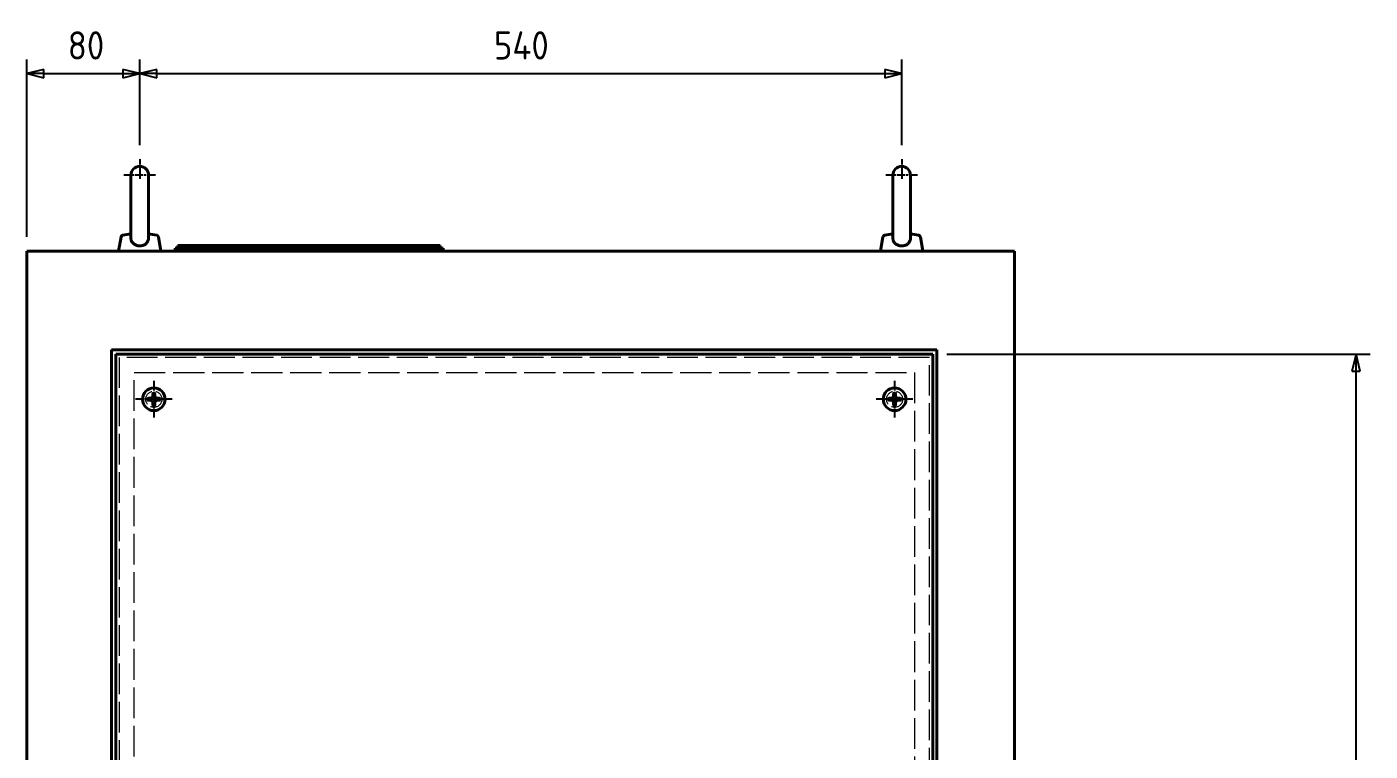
# Model space of a CAD drawing. Header units: millimetres. Extents: x 0 to 8410, y 0 to 5940.
# Drawn here: x 3734 to 4686, y 3382 to 3894 of the extents above; entities that cross this region are included whole.
import ezdxf

# ---------------------------------------------------------------- set-up
doc = ezdxf.new("R2010")
doc.units = ezdxf.units.MM
doc.header["$LTSCALE"] = 10
doc.linetypes.add('CHAIN', pattern=[0.3543, 0.2362, -0.0295, 0.0591, -0.0295])
doc.linetypes.add('DASHED', pattern=[0.2067, 0.1654, -0.0413])
doc.layers.get('0').update_dxf_attribs({"color": 3, "lineweight": 25})
for name, color, linetype, lineweight in [('가려진 것(ISO)', 2, 'DASHED', 18), ('가시적인 것(ISO)', 3, 'Continuous', 40), ('중심 표식(ISO)', 1, 'Continuous', 25), ('치수(ISO)', 2, 'Continuous', 25)]:
    doc.layers.add(name, color=color, linetype=linetype, lineweight=lineweight)
doc.styles.add('치수 텍스트_PSTEK_POSCO', font='isocp.shx')
doc.dimstyles.new('치수_PSTEK_POSCO', dxfattribs={"dimscale": 10, "dimtxt": 2, "dimasz": 1.2, "dimexe": 1, "dimexo": 1, "dimgap": 1, "dimtad": 1, "dimrnd": 1e-08, "dimdsep": 46, "dimtxsty": '치수 텍스트_PSTEK_POSCO', "dimblk": 'Filled-2', "dimcen": 0.09, "dimdle": 10, "dimclrd": 7, "dimclre": 7, "dimclrt": 2, "dimadec": 1, "dimazin": 2, "dimtfac": 1, "dimtmove": 0, "dimatfit": 3, "dimfxl": 0, "dimtolj": 1, "dimlwd": -1, "dimlwe": -1, "dimarcsym": 0})

# ---------------------------------------------------------------- blocks, each defined once
blk = doc.blocks.new('Filled-2')
at = {"color": 0}
for p, q in [((0, 0), (-1, 0.25)), ((-1, 0.25), (-1, -0.25)), ((-1, 0), (0, 0)), ((-1, -0.25), (0, 0))]:
    blk.add_line(p, q, dxfattribs=at)
at = {"color": 0, "flags": 128}
blk.add_lwpolyline([(-1, -0.25), (0, 0)], dxfattribs=at)
at = {"color": 0}
blk.add_solid([(-1, -0.25), (0, 0), (-1, 0.25), (-1, -0.25)], dxfattribs=at)
blk = doc.blocks.new('*D74')
at = {"layer": 'Defpoints', "color": 0}
for p in [(4375.98, 3662.69), (4675.98, 3662.69), (4375.98, 1868.69)]:
    blk.add_point(p, dxfattribs=at)
at = {"layer": '치수(ISO)', "color": 7}
for p, q in [((4385.98, 3662.69), (4685.98, 3662.69)), ((4675.98, 1880.69), (4675.98, 3650.69)), ((4385.98, 1868.69), (4685.98, 1868.69))]:
    blk.add_line(p, q, dxfattribs=at)
at = {"layer": '치수(ISO)', "color": 7, "xscale": 12.00000047683716, "yscale": 12.00000047683716, "zscale": 12.00000047683716}
for p, rotation in [((4675.98, 3662.69), 90), ((4675.98, 1868.69), 270)]:
    blk.add_blockref('Filled-2', p, dxfattribs=dict(at, rotation=rotation))
at = {"layer": '치수(ISO)', "color": 2, "insert": (4655.98, 2821.66), "char_height": 20, "attachment_point": 4, "rotation": 90, "style": '치수 텍스트_PSTEK_POSCO'}
blk.add_mtext('\\A1;1794', dxfattribs=at)
blk = doc.blocks.new('*D92')
at = {"layer": 'Defpoints', "color": 0}
for p in [(3813.98, 3861.33), (3813.98, 3800.69), (3733.98, 3735.69)]:
    blk.add_point(p, dxfattribs=at)
at = {"layer": '치수(ISO)', "color": 7}
for p, q in [((3733.98, 3745.69), (3733.98, 3871.33)), ((3813.98, 3810.69), (3813.98, 3871.33)), ((3745.98, 3861.33), (3801.98, 3861.33))]:
    blk.add_line(p, q, dxfattribs=at)
at = {"layer": '치수(ISO)', "color": 7, "xscale": 12.00000047683716, "yscale": 12.00000047683716, "zscale": 12.00000047683716, "rotation": 180}
blk.add_blockref('Filled-2', (3733.98, 3861.33), dxfattribs=at)
at = {"layer": '치수(ISO)', "color": 7, "xscale": 12.00000047683716, "yscale": 12.00000047683716, "zscale": 12.00000047683716}
blk.add_blockref('Filled-2', (3813.98, 3861.33), dxfattribs=at)
at = {"layer": '치수(ISO)', "color": 2, "insert": (3762.97, 3881.33), "char_height": 20, "attachment_point": 4, "style": '치수 텍스트_PSTEK_POSCO'}
blk.add_mtext('\\A1;80', dxfattribs=at)
blk = doc.blocks.new('*D93')
at = {"layer": 'Defpoints', "color": 0}
for p in [(4353.98, 3861.33), (3813.98, 3800.69), (4353.98, 3800.69)]:
    blk.add_point(p, dxfattribs=at)
at = {"layer": '치수(ISO)', "color": 7}
for p, q in [((3813.98, 3810.69), (3813.98, 3871.33)), ((4353.98, 3810.69), (4353.98, 3871.33)), ((3825.98, 3861.33), (4341.98, 3861.33))]:
    blk.add_line(p, q, dxfattribs=at)
at = {"layer": '치수(ISO)', "color": 7, "xscale": 12.00000047683716, "yscale": 12.00000047683716, "zscale": 12.00000047683716, "rotation": 180}
blk.add_blockref('Filled-2', (3813.98, 3861.33), dxfattribs=at)
at = {"layer": '치수(ISO)', "color": 7, "xscale": 12.00000047683716, "yscale": 12.00000047683716, "zscale": 12.00000047683716}
blk.add_blockref('Filled-2', (4353.98, 3861.33), dxfattribs=at)
at = {"layer": '치수(ISO)', "color": 2, "insert": (4064.97, 3881.33), "char_height": 20, "attachment_point": 4, "style": '치수 텍스트_PSTEK_POSCO'}
blk.add_mtext('\\A1;540', dxfattribs=at)
blk = doc.blocks.new('*D147')
at = {"layer": 'Defpoints', "color": 0}
for p in [(3733.98, 3735.69), (3911.48, 3334.32), (3911.48, 3018.69)]:
    blk.add_point(p, dxfattribs=at)
at = {"layer": '치수(ISO)', "color": 7}
for p, q in [((3911.48, 3028.69), (3911.48, 3344.32)), ((3745.98, 3334.32), (3899.48, 3334.32))]:
    blk.add_line(p, q, dxfattribs=at)
at = {"layer": '치수(ISO)', "color": 7, "xscale": 12.00000047683716, "yscale": 12.00000047683716, "zscale": 12.00000047683716, "rotation": 180}
blk.add_blockref('Filled-2', (3733.98, 3334.32), dxfattribs=at)
at = {"layer": '치수(ISO)', "color": 7, "xscale": 12.00000047683716, "yscale": 12.00000047683716, "zscale": 12.00000047683716}
blk.add_blockref('Filled-2', (3911.48, 3334.32), dxfattribs=at)
at = {"layer": '치수(ISO)', "color": 2, "insert": (3823.72, 3354.32), "char_height": 20, "attachment_point": 4, "style": '치수 텍스트_PSTEK_POSCO'}
blk.add_mtext('\\A1;177.5', dxfattribs=at)

msp = doc.modelspace()

# ---------------------------------------------------------------- linework, layer by layer
at = {"layer": '가려진 것(ISO)', "ltscale": 13.232889}
msp.add_line((4373.6819, 3660.3931), (3799.2819, 3660.3931), dxfattribs=at)
at = {"layer": '가려진 것(ISO)', "ltscale": 13.116652}
for p, q in [((3799.2819, 3660.3931), (3799.2819, 1870.9931)), ((4373.6819, 1870.9931), (4373.6819, 3660.3931))]:
    msp.add_line(p, q, dxfattribs=at)
at = {"layer": '가려진 것(ISO)', "ltscale": 13.159168}
for p, q in [((3809.9819, 1881.6931), (3809.9819, 3649.6931)), ((4362.9819, 3649.6931), (4362.9819, 1881.6931))]:
    msp.add_line(p, q, dxfattribs=at)
at = {"layer": '가려진 것(ISO)', "ltscale": 13.376875}
msp.add_line((3809.9819, 3649.6931), (4362.9819, 3649.6931), dxfattribs=at)
at = {"layer": '가려진 것(ISO)', "ltscale": 6.82141}
for centre in [(3823.9819, 3630.6931), (4348.9819, 3630.6931)]:
    msp.add_circle(centre, 5.7, dxfattribs=at)
at = {"layer": '가시적인 것(ISO)'}
for p, q in [((3807.7319, 3789.4431), (3807.7319, 3745.0769)), ((3820.2319, 3745.0769), (3820.2319, 3789.4431)), ((4347.7319, 3789.4431), (4347.7319, 3745.0769)), ((4360.2319, 3745.0769), (4360.2319, 3789.4431)), ((3800.7361, 3745.6416), (3798.9819, 3735.6931)), ((3827.2277, 3745.6416), (3828.9819, 3735.6931)), ((4340.7361, 3745.6416), (4338.9819, 3735.6931)), ((4367.2277, 3745.6416), (4368.9819, 3735.6931)), ((3733.9819, 3735.6931), (4433.9819, 3735.6931)), ((3733.9819, 1635.6931), (3733.9819, 3735.6931)), ((3838.9819, 3737.6931), (4028.9819, 3737.6931)), ((3838.9819, 3737.6931), (3838.9819, 3735.6931)), ((3840.9819, 3739.6931), (4026.9819, 3739.6931)), ((3840.9819, 3739.6931), (3840.9819, 3737.6931)), ((4026.9819, 3739.6931), (4026.9819, 3737.6931)), ((4028.9819, 3737.6931), (4028.9819, 3735.6931)), ((4433.9819, 1635.6931), (4433.9819, 3735.6931)), ((3793.9819, 3665.6931), (4378.9819, 3665.6931)), ((3793.9819, 1865.6931), (3793.9819, 3665.6931)), ((4378.9819, 3665.6931), (4378.9819, 1865.6931)), ((4375.9819, 3662.6931), (3796.9819, 3662.6931)), ((3796.9819, 3662.6931), (3796.9819, 1868.6931)), ((4375.9819, 1868.6931), (4375.9819, 3662.6931)), ((3819.8319, 3630.1251), (3819.8319, 3631.2611)), ((3819.9739, 3631.4031), (3822.1872, 3631.4031)), ((3822.1872, 3629.9831), (3819.9739, 3629.9831)), ((3821.4919, 3629.9973), (3821.4919, 3631.3889)), ((3823.2719, 3632.4877), (3823.2719, 3634.7011)), ((3823.2719, 3626.6851), (3823.2719, 3628.8984)), ((3823.2861, 3633.1831), (3824.6777, 3633.1831)), ((3824.6777, 3628.2031), (3823.2861, 3628.2031)), ((3823.4139, 3634.8431), (3824.5499, 3634.8431)), ((3824.6919, 3634.7011), (3824.6919, 3632.4877)), ((3824.6919, 3628.8984), (3824.6919, 3626.6851)), ((3825.7765, 3631.4031), (3827.9899, 3631.4031)), ((3827.9899, 3629.9831), (3825.7765, 3629.9831)), ((3826.4719, 3631.3889), (3826.4719, 3629.9973)), ((3828.1319, 3631.2611), (3828.1319, 3630.1251)), ((4344.8319, 3630.1251), (4344.8319, 3631.2611)), ((4344.9739, 3631.4031), (4347.1872, 3631.4031)), ((4347.1872, 3629.9831), (4344.9739, 3629.9831)), ((4346.4919, 3629.9973), (4346.4919, 3631.3889)), ((4348.2719, 3632.4877), (4348.2719, 3634.7011)), ((4348.2719, 3626.6851), (4348.2719, 3628.8984)), ((4348.2861, 3633.1831), (4349.6777, 3633.1831)), ((4349.6777, 3628.2031), (4348.2861, 3628.2031)), ((4348.4139, 3634.8431), (4349.5499, 3634.8431)), ((4349.6919, 3634.7011), (4349.6919, 3632.4877)), ((4349.6919, 3628.8984), (4349.6919, 3626.6851)), ((4350.7765, 3631.4031), (4352.9899, 3631.4031)), ((4352.9899, 3629.9831), (4350.7765, 3629.9831)), ((4351.4719, 3631.3889), (4351.4719, 3629.9973)), ((4353.1319, 3631.2611), (4353.1319, 3630.1251)), ((3824.5499, 3626.5431), (3823.4139, 3626.5431)), ((4349.5499, 3626.5431), (4348.4139, 3626.5431))]:
    msp.add_line(p, q, dxfattribs=at)
for centre in [(3823.9819, 3630.6931), (3823.9819, 3630.6931), (4348.9819, 3630.6931), (4348.9819, 3630.6931)]:
    msp.add_circle(centre, 8, dxfattribs=at)
for centre, radius, start, end in [((3813.9819, 3789.4431), 6.25, 0, 180), ((4353.9819, 3789.4431), 6.25, 0, 180), ((3802.3118, 3745.3638), 1.6, 102.0265524, 170), ((3813.9819, 3690.585), 57.608, 96.2283814, 102.0265524), ((3813.9819, 3690.585), 57.608, 77.9734476, 83.7716186), ((3825.652, 3745.3638), 1.6, 10, 77.9734476), ((4342.3118, 3745.3638), 1.6, 102.0265524, 170), ((4353.9819, 3690.585), 57.608, 96.2283814, 102.0265524), ((4353.9819, 3690.585), 57.608, 77.9734476, 83.7716186), ((4365.652, 3745.3638), 1.6, 10, 77.9734476), ((3819.9739, 3631.2611), 0.142, 90, 180), ((3819.9739, 3630.1251), 0.142, 180, 270), ((3821.5061, 3631.3889), 0.0142, 90, 180), ((3821.5061, 3629.9973), 0.0142, 180, 270), ((3823.9819, 3630.6931), 1.93, 158.4153382, 201.5846638), ((3823.9819, 3630.6931), 1.93, 111.5846618, 158.4153382), ((3823.9819, 3630.6931), 1.93, 201.5846618, 248.4153382), ((3823.4139, 3634.7011), 0.142, 90, 180), ((3823.2861, 3633.1689), 0.0142, 90, 180), ((3823.9819, 3630.6931), 1.93, 68.4153382, 111.5846618), ((3823.9819, 3630.6931), 1.93, 248.4153362, 291.5846618), ((3823.2861, 3628.2173), 0.0142, 180, 270), ((3824.5499, 3634.7011), 0.142, 0, 90), ((3824.6777, 3633.1689), 0.0142, 0, 90), ((3824.6777, 3628.2173), 0.0142, 270, 0), ((3823.9819, 3630.6931), 1.93, 21.5846618, 68.4153382), ((3823.9819, 3630.6931), 1.93, 291.5846618, 338.4153382), ((3823.9819, 3630.6931), 1.93, 338.4153382, 21.5846618), ((3826.4577, 3631.3889), 0.0142, 0, 90), ((3826.4577, 3629.9973), 0.0142, 270, 0), ((3827.9899, 3631.2611), 0.142, 0, 90), ((3827.9899, 3630.1251), 0.142, 270, 0), ((4344.9739, 3631.2611), 0.142, 90, 180), ((4344.9739, 3630.1251), 0.142, 180, 270), ((4346.5061, 3631.3889), 0.0142, 90, 180), ((4346.5061, 3629.9973), 0.0142, 180, 270), ((4348.9819, 3630.6931), 1.93, 158.4153382, 201.5846638), ((4348.9819, 3630.6931), 1.93, 111.5846618, 158.4153382), ((4348.9819, 3630.6931), 1.93, 201.5846618, 248.4153382), ((4348.4139, 3634.7011), 0.142, 90, 180), ((4348.2861, 3633.1689), 0.0142, 90, 180), ((4348.9819, 3630.6931), 1.93, 68.4153382, 111.5846618), ((4348.9819, 3630.6931), 1.93, 248.4153362, 291.5846618), ((4348.2861, 3628.2173), 0.0142, 180, 270), ((4349.5499, 3634.7011), 0.142, 0, 90), ((4349.6777, 3633.1689), 0.0142, 0, 90), ((4349.6777, 3628.2173), 0.0142, 270, 0), ((4348.9819, 3630.6931), 1.93, 21.5846618, 68.4153382), ((4348.9819, 3630.6931), 1.93, 291.5846618, 338.4153382), ((4348.9819, 3630.6931), 1.93, 338.4153382, 21.5846618), ((4351.4577, 3631.3889), 0.0142, 0, 90), ((4351.4577, 3629.9973), 0.0142, 270, 0), ((4352.9899, 3631.2611), 0.142, 0, 90), ((4352.9899, 3630.1251), 0.142, 270, 0), ((3823.4139, 3626.6851), 0.142, 180, 270), ((3824.5499, 3626.6851), 0.142, 270, 0), ((4348.4139, 3626.6851), 0.142, 180, 270), ((4349.5499, 3626.6851), 0.142, 270, 0)]:
    msp.add_arc(centre, radius, start, end, dxfattribs=at)
for points in [[(3820.232, 3745.077), (3820.2322, 3744.4902), (3820.155, 3743.9178), (3819.7869, 3742.679), (3819.4533, 3742.0553), (3818.5359, 3740.952), (3817.954, 3740.4911), (3816.5979, 3739.7757), (3815.83, 3739.5353), (3814.2285, 3739.3113), (3813.4117, 3739.3284), (3811.8298, 3739.6199), (3811.0807, 3739.892), (3809.7486, 3740.6795), (3809.1782, 3741.1891), (3808.3164, 3742.388), (3808.0238, 3743.053), (3807.7753, 3744.2024), (3807.7317, 3744.6363), (3807.7318, 3745.0769)], [(4360.232, 3745.077), (4360.2322, 3744.4902), (4360.155, 3743.9178), (4359.7869, 3742.679), (4359.4533, 3742.0553), (4358.5359, 3740.952), (4357.954, 3740.4911), (4356.5979, 3739.7757), (4355.83, 3739.5353), (4354.2285, 3739.3113), (4353.4117, 3739.3284), (4351.8298, 3739.6199), (4351.0807, 3739.892), (4349.7486, 3740.6795), (4349.1782, 3741.1891), (4348.3164, 3742.388), (4348.0238, 3743.053), (4347.7753, 3744.2024), (4347.7317, 3744.6363), (4347.7318, 3745.0769)]]:
    msp.add_open_spline(points, degree=3, knots=[0.05772148, 0.05772148, 0.05772148, 0.05772148, 0.23899851, 0.23899851, 0.46692882, 0.46692882, 0.70340854, 0.70340854, 0.94828753, 0.94828753, 1.19193978, 1.19193978, 1.43584134, 1.43584134, 1.68063298, 1.68063298, 1.91383984, 1.91383984, 2.04970582, 2.04970582, 2.04970582, 2.04970582], dxfattribs=at)
at = {"layer": '중심 표식(ISO)', "linetype": 'CHAIN', "ltscale": 1.52781}
for p, q in [((3813.9819, 3800.6931), (3813.9819, 3786.9431)), ((4353.9819, 3800.6931), (4353.9819, 3786.9431))]:
    msp.add_line(p, q, dxfattribs=at)
at = {"layer": '중심 표식(ISO)', "linetype": 'CHAIN', "ltscale": 2.500117}
for p, q in [((3825.2319, 3789.4431), (3802.7319, 3789.4431)), ((4365.2319, 3789.4431), (4342.7319, 3789.4431))]:
    msp.add_line(p, q, dxfattribs=at)
at = {"layer": '중심 표식(ISO)', "linetype": 'CHAIN', "ltscale": 2.889039}
for p, q in [((3823.9819, 3643.6931), (3823.9819, 3617.6931)), ((4348.9819, 3643.6931), (4348.9819, 3617.6931)), ((3836.9819, 3630.6931), (3810.9819, 3630.6931)), ((4361.9819, 3630.6931), (4335.9819, 3630.6931))]:
    msp.add_line(p, q, dxfattribs=at)

# ---------------------------------------------------------------- dimensions: what is measured, and where the dimension line sits
at = {"layer": '치수(ISO)', "color": 7}
dim = msp.add_linear_dim(base=(3813.9819, 3861.335), p1=(3733.9819, 3735.6931), p2=(3813.9819, 3800.6931), dimstyle='치수_PSTEK_POSCO', override={"dimdec": 2, "dimtp": 0, "dimtm": 0, "dimtdec": 2, "dimtofl": 0, "dimatfit": 1}, dxfattribs=at)
dim.commit()
dim.dimension.update_dxf_attribs({"geometry": '*D92', "text_midpoint": (3773.9819, 3861.335), "dimtype": 160})
for base, p1, p2, angle, override, picture, middle in [((4353.9819, 3861.335), (3813.9819, 3800.6931), (4353.9819, 3800.6931), 180, {"dimdec": 2, "dimtp": 0, "dimtm": 0, "dimtdec": 2, "dimtofl": 0, "dimatfit": 1}, '*D93', (4083.9819, 3861.335)), ((3911.4819, 3334.3238), (3733.9819, 3735.6931), (3911.4819, 3018.6931), 180, {"dimdec": 2, "dimblk2": 'Filled-2', "dimsah": 1, "dimse1": 1, "dimtp": 0, "dimtm": 0, "dimtdec": 2, "dimtofl": 0, "dimatfit": 1}, '*D147', (3850.1341, 3334.3238)), ((4675.9819, 3662.6931), (4375.9819, 1868.6931), (4375.9819, 3662.6931), 90, {"dimdec": 2, "dimtp": 0, "dimtm": 0, "dimtdec": 2, "dimtofl": 0, "dimatfit": 1}, '*D74', (4675.9819, 2845.6931))]:
    dim = msp.add_linear_dim(base=base, p1=p1, p2=p2, angle=angle, dimstyle='치수_PSTEK_POSCO', override=override, dxfattribs=at)
    dim.commit()
    dim.dimension.update_dxf_attribs({"geometry": picture, "text_midpoint": middle, "dimtype": 160})

doc.saveas('drawing.dxf')
